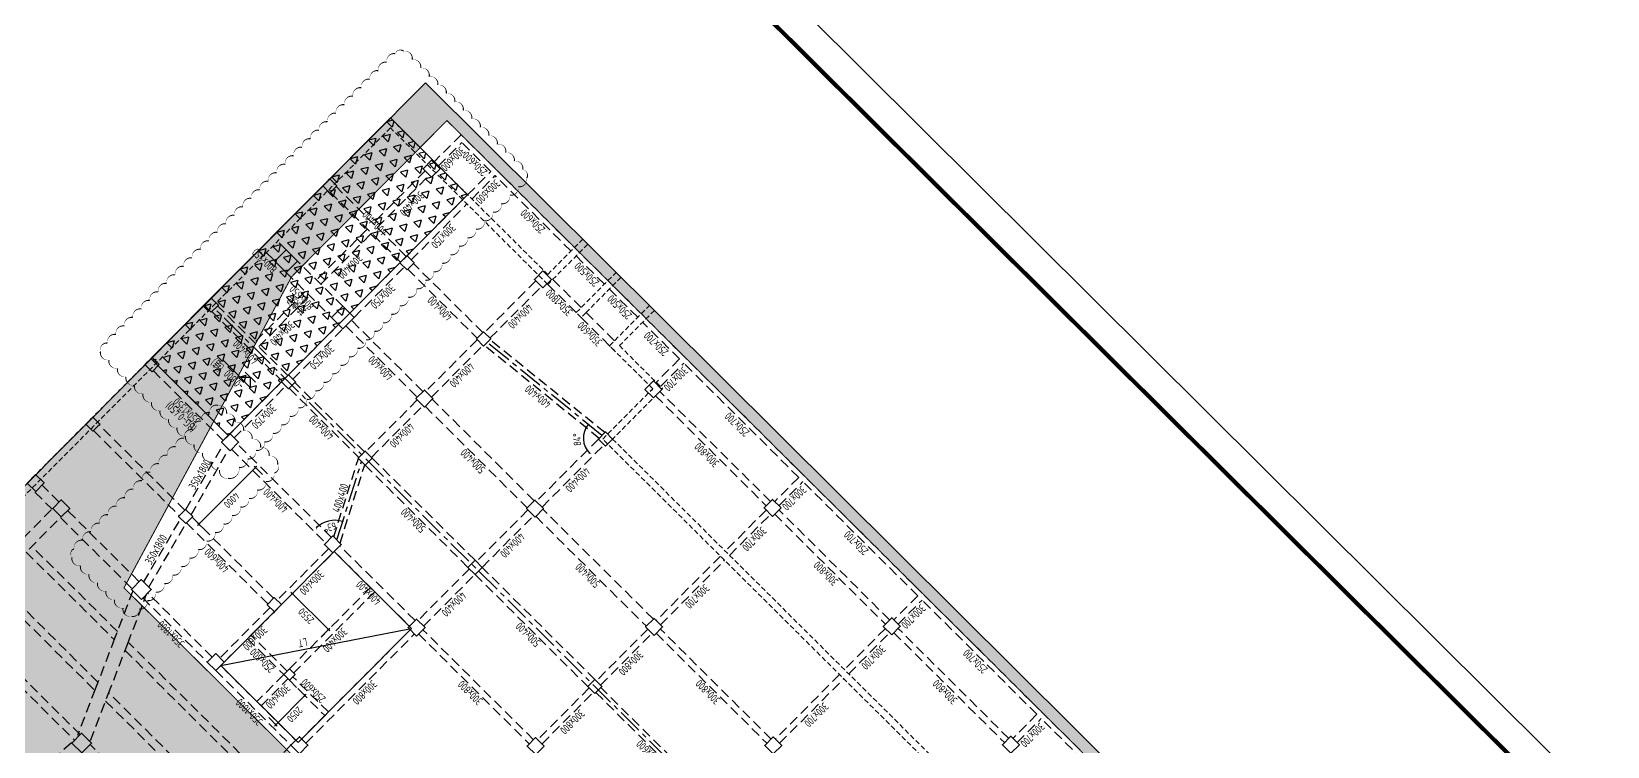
# Model space of a CAD drawing. Extents: x 517450926 to 520131079, y 3499134486 to 3500888201.
# Drawn here: x 518834245 to 518913038, y 3499984341 to 3500020094 of the extents above; entities that cross this region are included whole.
import ezdxf
from ezdxf.enums import TextEntityAlignment as Align

# ---------------------------------------------------------------- set-up
doc = ezdxf.new("R2010")
doc.units = 0
doc.header["$LTSCALE"] = 1000
doc.header["$MEASUREMENT"] = 0
for name, pattern in [('CENTER', [2, 1.25, -0.25, 0.25, -0.25]), ('DASHED', [0.75, 0.5, -0.25]), ('DASHED2', [0.375, 0.25, -0.125])]:
    doc.linetypes.add(name, pattern=pattern)
doc.layers.get('0').update_dxf_attribs({"linetype": 'CONTINUOUS'})
doc.layers.get('Defpoints').update_dxf_attribs({"color": 2, "linetype": 'CONTINUOUS'})
doc.layers.add('0_修订云线', color=1, linetype='CONTINUOUS', plot=False)
doc.layers.add('内框', color=8, linetype='CONTINUOUS', plot=False)
for name, color, linetype in [('__附着_A10-23平面图_TEN25IWV_设计区$0$__附着_A10-23平面图_TEN25IWV_设计区$0$__附着_A10-2楼一层平面（剧场）_TEN25667_设计区$0$AD-LEVL-HIGH', 61, 'CONTINUOUS'), ('S_AXIS', 8, 'CENTER'), ('S_AXIS_DIMS', 3, 'CONTINUOUS'), ('S_BEAM', 4, 'DASHED'), ('S_BEAM_SECD', 5, 'DASHED'), ('S_BEAM_SECD_TEXT_HORZ', 9, 'CONTINUOUS'), ('S_BEAM_TEXT_HORZ', 7, 'CONTINUOUS'), ('S_BEAM_TEXT_VERT', 41, 'CONTINUOUS'), ('S_COLU_BELW_DASH', 40, 'DASHED'), ('S_FLOR_ENHN', 91, 'DASHED'), ('S_PLAN_HACH', 254, 'CONTINUOUS'), ('S_PLAN_MIDL', 255, 'CONTINUOUS'), ('S_STAR', 243, 'CONTINUOUS'), ('S_WALL_BELW_DASH', 40, 'DASHED2')]:
    doc.layers.add(name, color=color, linetype=linetype)
doc.styles.add('__附着_A10-23平面图_TEN25IWV_设计区$0$__附着_A10-23平面图_TEN25IWV_设计区$0$__附着_A10-2楼一层平面（剧场）_TEN25667_设计区$0$TH-STYLE3', font='tssdeng', dxfattribs={"width": 0.7, "bigfont": 'tssdchn'})
doc.styles.add('TH-STYLE3', font='tssdeng.shx', dxfattribs={"width": 0.7, "bigfont": 'tssdchn.shx'})
doc.styles.add('样式 1', font='Tssdeng.shx', dxfattribs={"width": 0.7, "bigfont": 'Tssdchn.shx'})
doc.styles.add('黑体', font='simhei.ttf')
doc.dimstyles.new('TSSD_100_100', dxfattribs={"dimtxt": 375, "dimasz": 100, "dimexe": 100, "dimexo": 0, "dimgap": 125, "dimtad": 1, "dimdec": 1, "dimdsep": 46, "dimtxsty": 'TH-STYLE3', "dimblk": 'ARCHTICK', "dimcen": -100, "dimdle": 100, "dimclrt": 7, "dimadec": 0, "dimazin": 0, "dimtfac": 1, "dimtdec": 1, "dimtix": 1, "dimtmove": 2, "dimatfit": 3, "dimldrblk": 'ARCHTICK', "dimfxl": 0, "dimtolj": 1, "dimtzin": 0, "dimarcsym": 0})

# ---------------------------------------------------------------- blocks, each defined once
blk = doc.blocks.new('THAPE_A1L2_inner')
at = {"layer": '内框'}
blk.add_lwpolyline([(0, 0), (1261, 0), (1261, 594), (0, 594)], close=True, dxfattribs=at)
at = {"layer": '内框', "const_width": 1.4}
blk.add_lwpolyline([(25, 584), (25, 10), (1251, 10), (1251, 584)], close=True, dxfattribs=at)
at = {"layer": '内框', "style": '黑体', "width": 0.8}
blk.add_attdef('内框名称', (58.89, 599.29), '', height=8, dxfattribs=at)
blk = doc.blocks.new('_ArchTick')
at = {"color": 0, "const_width": 0.25}
blk.add_lwpolyline([(-0.53, -0.53), (0.53, 0.53)], dxfattribs=at)
blk = doc.blocks.new('*D362')
at = {"layer": 'Defpoints', "color": 0, "transparency": 16777216}
for p in [(518846738, 3499991433), (518849097, 3499990189), (518848546, 3499989635)]:
    blk.add_point(p, dxfattribs=at)
at = {"layer": 'S_AXIS_DIMS', "color": 0, "lineweight": -2, "transparency": 16777216}
for p, q in [((518846937, 3499991633), (518847360, 3499992058)), ((518847218, 3499992058), (518849168, 3499990118)), ((518848745, 3499989834), (518849168, 3499990260))]:
    blk.add_line(p, q, dxfattribs=at)
at = {"layer": 'S_AXIS_DIMS', "color": 0, "lineweight": -2, "transparency": 16777216, "xscale": 100, "yscale": 100, "zscale": 100}
for p, rotation in [((518847289, 3499991987), 135.1572922659513), ((518849097, 3499990189), 315.1572922659514)]:
    blk.add_blockref('_ArchTick', p, dxfattribs=dict(at, rotation=rotation))
at = {"layer": 'S_AXIS_DIMS', "color": 7, "transparency": 16777216, "insert": (518847973, 3499990866), "char_height": 375, "attachment_point": 5, "rotation": 135.15729, "style": 'TH-STYLE3'}
blk.add_mtext('\\A1;2550', dxfattribs=at)
blk = doc.blocks.new('*D363')
at = {"layer": 'Defpoints', "color": 0, "transparency": 16777216}
for p in [(518846854, 3499987933), (518845408, 3499986479), (518846461, 3499985433)]:
    blk.add_point(p, dxfattribs=at)
at = {"layer": 'S_AXIS_DIMS', "color": 0, "lineweight": -2, "transparency": 16777216}
for p, q in [((518847977, 3499986957), (518846390, 3499985362)), ((518847552, 3499987239), (518847977, 3499986816)), ((518846106, 3499985785), (518846531, 3499985362))]:
    blk.add_line(p, q, dxfattribs=at)
at = {"layer": 'S_AXIS_DIMS', "color": 0, "lineweight": -2, "transparency": 16777216, "xscale": 100, "yscale": 100, "zscale": 100}
for p, rotation in [((518847906, 3499986886), 45.15729226595135), ((518846461, 3499985433), 225.1572922659514)]:
    blk.add_blockref('_ArchTick', p, dxfattribs=dict(at, rotation=rotation))
at = {"layer": 'S_AXIS_DIMS', "color": 7, "transparency": 16777216, "insert": (518847405, 3499985939), "char_height": 375, "attachment_point": 5, "rotation": 225.15729, "style": 'TH-STYLE3'}
blk.add_mtext('\\A1;2050', dxfattribs=at)
blk = doc.blocks.new('*D365')
at = {"layer": 'Defpoints', "color": 0, "transparency": 16777216}
for p in [(518845941, 3499997796), (518842620, 3499995457), (518843121, 3499994960)]:
    blk.add_point(p, dxfattribs=at)
at = {"layer": 'S_AXIS_DIMS', "color": 0, "lineweight": -2, "transparency": 16777216}
for p, q in [((518845511, 3499998365), (518842550, 3499995387)), ((518845795, 3499997941), (518845370, 3499998364)), ((518842975, 3499995105), (518842549, 3499995528))]:
    blk.add_line(p, q, dxfattribs=at)
at = {"layer": 'S_AXIS_DIMS', "color": 0, "lineweight": -2, "transparency": 16777216, "xscale": 100, "yscale": 100, "zscale": 100}
for p, rotation in [((518845441, 3499998294), 45.15729226595135), ((518842620, 3499995457), 225.1572922659514)]:
    blk.add_blockref('_ArchTick', p, dxfattribs=dict(at, rotation=rotation))
at = {"layer": 'S_AXIS_DIMS', "color": 7, "transparency": 16777216, "insert": (518844252, 3499996655), "char_height": 375, "attachment_point": 5, "rotation": 225.15729, "style": 'TH-STYLE3'}
blk.add_mtext('\\A1;4000', dxfattribs=at)
blk = doc.blocks.new('*D366')
at = {"layer": 'Defpoints', "color": 0, "transparency": 16777216}
for p in [(518841216, 3500002495), (518850749, 3499998586), (518848873, 3499995536), (518849511, 3499994669), (518922555, 3499921602)]:
    blk.add_point(p, dxfattribs=at)
at = {"layer": 'S_AXIS_DIMS', "color": 0, "lineweight": -2, "transparency": 16777216}
blk.add_arc((518849409, 3499994347), 1304, 72.45991, 135.15729, dxfattribs=at)
at = {"layer": 'S_AXIS_DIMS', "color": 0, "lineweight": -2, "transparency": 16777216, "xscale": 100, "yscale": 100, "zscale": 100}
for p, rotation in [((518848484, 3499995267), 225.157292263152), ((518849802, 3499995591), 342.4599091324877)]:
    blk.add_blockref('_ArchTick', p, dxfattribs=dict(at, rotation=rotation))
at = {"layer": 'S_AXIS_DIMS', "color": 7, "transparency": 16777216, "insert": (518849172, 3499995310), "char_height": 375, "attachment_point": 5, "rotation": 193.8086, "style": 'TH-STYLE3'}
blk.add_mtext('\\A1;63°', dxfattribs=at)
blk = doc.blocks.new('*D367')
at = {"layer": 'Defpoints', "color": 0, "transparency": 16777216}
for p in [(518857026, 3500004543), (518867350, 3500004217), (518861854, 3499999972), (518862766, 3499999891), (518845965, 3499982714)]:
    blk.add_point(p, dxfattribs=at)
at = {"layer": 'S_AXIS_DIMS', "color": 0, "lineweight": -2, "transparency": 16777216}
blk.add_arc((518862922, 3499999765), 1088, 140.98326, 225.15729, dxfattribs=at)
at = {"layer": 'S_AXIS_DIMS', "color": 0, "lineweight": -2, "transparency": 16777216, "xscale": 100, "yscale": 100, "zscale": 100}
for p, rotation in [((518862077, 3500000450), 50.98325537806863), ((518862155, 3499998994), 315.1572922634125)]:
    blk.add_blockref('_ArchTick', p, dxfattribs=dict(at, rotation=rotation))
at = {"layer": 'S_AXIS_DIMS', "color": 7, "transparency": 16777216, "insert": (518861524, 3499999690), "char_height": 375, "attachment_point": 5, "rotation": 93.07027, "style": 'TH-STYLE3'}
blk.add_mtext('\\A1;84°', dxfattribs=at)
blk = doc.blocks.new('*U66')
for p, q in [((0, 0), (900, 0)), ((900, 450), (2400, 450))]:
    blk.add_line(p, q)
blk.add_lwpolyline([(900, 450), (450, 0), (0, 450), (900, 450)], close=True)
at = {"style": '__附着_A10-23平面图_TEN25IWV_设计区$0$__附着_A10-23平面图_TEN25IWV_设计区$0$__附着_A10-2楼一层平面（剧场）_TEN25667_设计区$0$TH-STYLE3', "width": 0.7}
blk.add_attdef('标高', (900, 600), '', height=450, dxfattribs=at)

msp = doc.modelspace()

# ---------------------------------------------------------------- hatches: boundary and pattern name
at = {"layer": 'S_PLAN_HACH', "transparency": 33554636}
h = msp.add_hatch(dxfattribs=at)
h.set_pattern_fill('GRASS', color=256, scale=1200)
h.set_pattern_definition([(225.1573, (518630193.4, 3500156019.2), (3.2943, -1199.9955), [225, -1472.0563]), (180.1573, (518630193.4, 3500156019.2), (3.2943, -1199.9955), [225, -975]), (270.1573, (518630193.4, 3500156019.2), (1199.9955, 3.2943), [225, -975])])
h.paths.add_polyline_path([(518892544.8748, 3499885019.7634), (518939602.9066, 3499932336.881), (518853937.5881, 3500017533.1375), (518824544.1408, 3499987977.8597), (518807066.1688, 3500005360.1205), (518789401.5894, 3499987598.2858)])
h.paths.add_polyline_path([(518872771.3085, 3499961381.5195), (518891070.2863, 3499979781.2453), (518855015.3322, 3500015638.7799), (518847251.4884, 3500007832.191), (518838870.2522, 3499992276.2557), (518853244.8749, 3499977980.3415), (518854655.2008, 3499979398.4321)], flags=16)
h.paths.add_polyline_path([(518888567.9664, 3499899623.5165), (518900414.707, 3499911535.4813), (518891126.2134, 3499920773.1156), (518893488.5092, 3499923148.4174), (518869522.7777, 3499946982.9241), (518867654.0959, 3499945103.9541), (518861556.3062, 3499951168.3553), (518807066.174, 3500005360.1257), (518800155.5795, 3499998411.4796), (518821356.0322, 3499977327.1103), (518815432.6637, 3499971371.1297), (518847091.5418, 3499939885.6003), (518845116.4659, 3499937899.6503), (518870642.7117, 3499912514.413), (518873110.7821, 3499914996.0718)], flags=16)
h.paths.add_polyline_path([(518916413.0474, 3499917978.7417), (518934147.8949, 3499935811.2312), (518895398.5686, 3499974348.3849), (518877663.7211, 3499956515.8953), (518905351.3808, 3499928978.7204), (518905739.7801, 3499929369.2582), (518908505.0569, 3499926619.1228), (518908117.2173, 3499926229.1478)], flags=16)
h.paths.add_polyline_path([(518874117.2085, 3499912462.1235), (518872556.991, 3499914013.798), (518873050.605, 3499914510.1297), (518874610.8225, 3499912958.4552)], flags=16)
h.paths.add_polyline_path([(518845186.4337, 3499938395.4471), (518844122.8657, 3499939453.1915), (518845815.2551, 3499941154.8983), (518846878.823, 3499940097.1539)], flags=16)
h.paths.add_polyline_path([(518815855.7722, 3499971796.5679), (518801852.1079, 3499985723.5421), (518807352.3678, 3499991254.0846), (518821356.0321, 3499977327.1104)], flags=16)
h.paths.add_polyline_path([(518831979.7124, 3499945253.2983), (518814501.748, 3499962635.5655), (518819473.3335, 3499967634.5233), (518836951.3, 3499950252.2566)], flags=16)
at = {"layer": 'S_PLAN_HACH', "transparency": 33554559}
h = msp.add_hatch(dxfattribs=at)
h.set_pattern_fill('TRIANG', color=256, scale=2000)
h.set_pattern_definition([(195.1573, (518630193.4, 3500156019.2), (-192.1248, -724.9745), [375, -375]), (255.1573, (518630193.4, 3500156019.2), (531.784, -528.8722), [375, -375]), (135.1573, (518630097.3, 3500155656.74), (-723.9087, -196.1023), [375, -375])])
edge = h.paths.add_edge_path()
edge.add_line((518843833.8458, 3499999645.1131), (518852962.692, 3500008824.2209))
edge.add_line((518852962.692, 3500008824.2209), (518856050.7797, 3500011929.3426))
edge.add_line((518856050.7797, 3500011929.3426), (518852186.5269, 3500015772.4365))
edge.add_line((518852186.5269, 3500015772.4365), (518840216.3678, 3500003736.375))
edge.add_line((518840216.3678, 3500003736.375), (518844044.7979, 3499999928.9381))

# ---------------------------------------------------------------- linework, layer by layer
at = {"layer": '0_修订云线'}
for points in [[(518844073.7365, 3499997748.2206, 0, 60, -0.52056705), (518843648.3093, 3499998171.3184, 0, 60, -0.52056705), (518843222.8821, 3499998594.4161, 0, 60, -0.52056705), (518842797.4549, 3499999017.5139, 0, 60, -0.52056705), (518842372.0278, 3499999440.6116, 0, 60, -0.52056705), (518841946.6006, 3499999863.7094, 0, 60, -0.52056705), (518841521.1734, 3500000286.8071, 0, 60, -0.52056705), (518841095.7462, 3500000709.9049, 0, 60, -0.52056705), (518840670.319, 3500001133.0027, 0, 60, -0.52056705), (518840244.8918, 3500001556.1004, 0, 60, -0.52056705), (518839819.4646, 3500001979.1982, 0, 60, -0.52056705), (518839394.0375, 3500002402.2959, 0, 60, -0.52056705), (518838968.6103, 3500002825.3937, 0, 60, -0.52056705), (518838543.1831, 3500003248.4914, 0, 60, -0.52056705), (518838117.7559, 3500003671.5892, 0, 60, -0.52056705), (518837692.3287, 3500004094.6869, 0, 60, -0.52056705), (518838044.2488, 3500004519.9187, 0, 60, -0.52056705), (518838467.3466, 3500004945.3459, 0, 60, -0.52056705), (518838890.4443, 3500005370.7731, 0, 60, -0.52056705), (518839313.5421, 3500005796.2003, 0, 60, -0.52056705), (518839736.6398, 3500006221.6275, 0, 60, -0.52056705), (518840159.7376, 3500006647.0546, 0, 60, -0.52056705), (518840582.8353, 3500007072.4818, 0, 60, -0.52056705), (518841005.9331, 3500007497.909, 0, 60, -0.52056705), (518841429.0308, 3500007923.3362, 0, 60, -0.52056705), (518841852.1286, 3500008348.7634, 0, 60, -0.52056705), (518842275.2263, 3500008774.1906, 0, 60, -0.52056705), (518842698.3241, 3500009199.6178, 0, 60, -0.52056705), (518843121.4219, 3500009625.045, 0, 60, -0.52056705), (518843544.5196, 3500010050.4721, 0, 60, -0.52056705), (518843967.6174, 3500010475.8993, 0, 60, -0.52056705), (518844390.7151, 3500010901.3265, 0, 60, -0.52056705), (518844813.8129, 3500011326.7537, 0, 60, -0.52056705), (518845236.9106, 3500011752.1809, 0, 60, -0.52056705), (518845660.0084, 3500012177.6081, 0, 60, -0.52056705), (518846083.1061, 3500012603.0353, 0, 60, -0.52056705), (518846506.2039, 3500013028.4625, 0, 60, -0.52056705), (518846929.3016, 3500013453.8896, 0, 60, -0.52056705), (518847352.3994, 3500013879.3168, 0, 60, -0.52056705), (518847775.4971, 3500014304.744, 0, 60, -0.52056705), (518848198.5949, 3500014730.1712, 0, 60, -0.52056705), (518848621.6926, 3500015155.5984, 0, 60, -0.52056705), (518849044.7904, 3500015581.0256, 0, 60, -0.52056705), (518849467.8881, 3500016006.4528, 0, 60, -0.52056705), (518849890.9859, 3500016431.8799, 0, 60, -0.52056705), (518850314.0837, 3500016857.3071, 0, 60, -0.52056705), (518850737.1814, 3500017282.7343, 0, 60, -0.52056705), (518851160.2792, 3500017708.1615, 0, 60, -0.52056705), (518851583.3769, 3500018133.5887, 0, 60, -0.52056705), (518852006.4747, 3500018559.0159, 0, 60, -0.52056705), (518852429.5724, 3500018984.4431, 0, 60, -0.52056705), (518852853.4938, 3500019109.8373, 0, 60, -0.52056705), (518853278.921, 3500018686.7396, 0, 60, -0.52056705), (518853704.3482, 3500018263.6418, 0, 60, -0.52056705), (518854129.7754, 3500017840.5441, 0, 60, -0.52056705), (518854555.2026, 3500017417.4463, 0, 60, -0.52056705), (518854980.6298, 3500016994.3486, 0, 60, -0.52056705), (518855406.057, 3500016571.2508, 0, 60, -0.52056705), (518855831.4842, 3500016148.1531, 0, 60, -0.52056705), (518856256.9113, 3500015725.0553, 0, 60, -0.52056705), (518856682.3385, 3500015301.9576, 0, 60, -0.52056705), (518857107.7657, 3500014878.8598, 0, 60, -0.52056705), (518857533.1929, 3500014455.7621, 0, 60, -0.52056705), (518857958.6201, 3500014032.6643, 0, 60, -0.52056705), (518858384.0473, 3500013609.5665, 0, 60, -0.52056705), (518858809.4745, 3500013186.4688, 0, 60, -0.52056705), (518859006.0464, 3500012762.7428, 0, 60, -0.52056705), (518858582.9486, 3500012337.3156, 0, 60, -0.52056705), (518858159.8509, 3500011911.8884, 0, 60, -0.52056705), (518857736.7531, 3500011486.4612, 0, 60, -0.52056705), (518857313.6554, 3500011061.034, 0, 60, -0.52056705), (518856890.5576, 3500010635.6068, 0, 60, -0.52056705), (518856467.4598, 3500010210.1796, 0, 60, -0.52056705), (518856044.3621, 3500009784.7525, 0, 60, -0.52056705), (518855621.2643, 3500009359.3253, 0, 60, -0.52056705), (518855198.1666, 3500008933.8981, 0, 60, -0.52056705), (518854775.0688, 3500008508.4709, 0, 60, -0.52056705), (518854351.9711, 3500008083.0437, 0, 60, -0.52056705), (518853928.8733, 3500007657.6165, 0, 60, -0.52056705), (518853505.7756, 3500007232.1893, 0, 60, -0.52056705), (518853082.6778, 3500006806.7622, 0, 60, -0.52056705), (518852659.5801, 3500006381.335, 0, 60, -0.52056705), (518852236.4823, 3500005955.9078, 0, 60, -0.52056705), (518851813.3846, 3500005530.4806, 0, 60, -0.52056705), (518851390.2868, 3500005105.0534, 0, 60, -0.52056705), (518850967.1891, 3500004679.6262, 0, 60, -0.52056705), (518850544.0913, 3500004254.199, 0, 60, -0.52056705), (518850120.9936, 3500003828.7718, 0, 60, -0.52056705), (518849697.8958, 3500003403.3447, 0, 60, -0.52056705), (518849274.798, 3500002977.9175, 0, 60, -0.52056705), (518848851.7003, 3500002552.4903, 0, 60, -0.52056705), (518848428.6025, 3500002127.0631, 0, 60, -0.52056705), (518848005.5048, 3500001701.6359, 0, 60, -0.52056705), (518847582.407, 3500001276.2087, 0, 60, -0.52056705), (518847159.3093, 3500000850.7815, 0, 60, -0.52056705), (518846736.2115, 3500000425.3543, 0, 60, -0.52056705), (518846313.1138, 3499999999.9272, 0, 60, -0.52056705), (518845890.016, 3499999574.5, 0, 60, -0.52056705), (518845466.9183, 3499999149.0728, 0, 60, -0.52056705), (518845043.8205, 3499998723.6456, 0, 60, -0.52056705), (518844620.7228, 3499998298.2184, 0, 60, -0.52056705)], [(518839245.5143, 3499990840.6014, 0, 60, -0.52056705), (518838820.0871, 3499991263.6992, 0, 60, -0.52056705), (518838394.6599, 3499991686.7969, 0, 60, -0.52056705), (518837969.2327, 3499992109.8947, 0, 60, -0.52056705), (518837543.8055, 3499992532.9924, 0, 60, -0.52056705), (518837118.3783, 3499992956.0902, 0, 60, -0.52056705), (518836692.9512, 3499993379.1879, 0, 60, -0.52056705), (518836267.524, 3499993802.2857, 0, 60, -0.52056705), (518836378.0073, 3499994226.8547, 0, 60, -0.52056705), (518836801.1051, 3499994652.2819, 0, 60, -0.52056705), (518837224.2028, 3499995077.709, 0, 60, -0.52056705), (518837647.3006, 3499995503.1362, 0, 60, -0.52056705), (518838070.3983, 3499995928.5634, 0, 60, -0.52056705), (518838493.4961, 3499996353.9906, 0, 60, -0.52056705), (518838916.5938, 3499996779.4178, 0, 60, -0.52056705), (518839339.6916, 3499997204.845, 0, 60, -0.52056705), (518839762.7893, 3499997630.2722, 0, 60, -0.52056705), (518840185.8871, 3499998055.6994, 0, 60, -0.52056705), (518840608.9848, 3499998481.1265, 0, 60, -0.52056705), (518841032.0826, 3499998906.5537, 0, 60, -0.52056705), (518841455.1803, 3499999331.9809, 0, 60, -0.52056705), (518841878.2781, 3499999757.4081, 0, 60, -0.52056705), (518842301.3758, 3500000182.8353, 0, 60, -0.52056705), (518842724.4736, 3500000608.2625, 0, 60, -0.52056705), (518843147.5713, 3500001033.6897, 0, 60, -0.52056705), (518843570.8168, 3500001405.3211, 0, 60, -0.52056705), (518843996.244, 3500000982.2233, 0, 60, -0.52056705), (518844421.6712, 3500000559.1256, 0, 60, -0.52056705), (518844847.0983, 3500000136.0278, 0, 60, -0.52056705), (518845272.5255, 3499999712.9301, 0, 60, -0.52056705), (518845697.9527, 3499999289.8323, 0, 60, -0.52056705), (518846123.3799, 3499998866.7346, 0, 60, -0.52056705), (518846548.8071, 3499998443.6368, 0, 60, -0.52056705), (518846384.528, 3499998018.9202, 0, 60, -0.52056705), (518845961.4303, 3499997593.493, 0, 60, -0.52056705), (518845538.3325, 3499997168.0658, 0, 60, -0.52056705), (518845115.2347, 3499996742.6386, 0, 60, -0.52056705), (518844692.137, 3499996317.2114, 0, 60, -0.52056705), (518844269.0392, 3499995891.7842, 0, 60, -0.52056705), (518843845.9415, 3499995466.357, 0, 60, -0.52056705), (518843422.8437, 3499995040.9298, 0, 60, -0.52056705), (518842999.746, 3499994615.5027, 0, 60, -0.52056705), (518842576.6482, 3499994190.0755, 0, 60, -0.52056705), (518842153.5505, 3499993764.6483, 0, 60, -0.52056705), (518841730.4527, 3499993339.2211, 0, 60, -0.52056705), (518841307.355, 3499992913.7939, 0, 60, -0.52056705), (518840884.2572, 3499992488.3667, 0, 60, -0.52056705), (518840461.1595, 3499992062.9395, 0, 60, -0.52056705), (518840038.0617, 3499991637.5124, 0, 60, -0.52056705), (518839614.964, 3499991212.0852, 0, 60, -0.52056705)]]:
    msp.add_lwpolyline(points, format="xyseb", close=True, dxfattribs=at)
at = {"layer": 'S_AXIS'}
for p, q in [((518880208.6536, 3499969639.7738), (518843409.2019, 3500006237.7295)), ((518862766.074, 3499999891.4991), (518857025.7736, 3500004542.681)), ((518849510.9147, 3499994669.0496), (518850748.853, 3499998585.7298))]:
    msp.add_line(p, q, dxfattribs=at)
at = {"layer": 'S_BEAM'}
for p, q in [((518855724.4055, 3500014933.5891), (518854384.596, 3500013586.4031)), ((518854597.3096, 3500013374.8543), (518855760.8283, 3500014544.7789)), ((518890928.4772, 3499979922.2779), (518855688.9532, 3500014968.8473)), ((518857214.2953, 3500013099.2704), (518855760.8283, 3500014544.7789)), ((518853926.24, 3500013125.5236), (518851317.1281, 3500010502.0467)), ((518851529.843, 3500010290.4992), (518854138.9536, 3500012913.9747)), ((518856050.7792, 3500011929.3432), (518857214.2953, 3500013099.2704)), ((518856263.6066, 3500011717.6811), (518857427.137, 3500012887.5941)), ((518861220.4392, 3500009115.0623), (518857427.137, 3500012887.5941)), ((518849191.5087, 3500012051.8716), (518852701.154, 3500008561.4762)), ((518852983.2191, 3500008845.0943), (518849473.5738, 3500012335.4897)), ((518853018.6035, 3500008880.46), (518855803.9727, 3500011681.1768)), ((518853231.3936, 3500008668.8351), (518856016.797, 3500011469.5178)), ((518846973.4043, 3500009180.5889), (518846546.9576, 3500009604.6975)), ((518851035.0629, 3500010218.4286), (518848496.477, 3500007665.8661)), ((518848709.1916, 3500007454.3182), (518851247.7778, 3500010006.8811)), ((518845982.8275, 3500009037.4611), (518846409.2763, 3500008613.3503)), ((518862886.6844, 3500007457.9407), (518861468.6032, 3500008868.257)), ((518846976.5145, 3500008049.2219), (518849244.0549, 3500005794.1133)), ((518849808.1828, 3500006361.3519), (518847540.6425, 3500008616.4605)), ((518850162.6792, 3500006008.7993), (518852666.0229, 3500008525.9366)), ((518850375.435, 3500005797.2103), (518852878.8086, 3500008314.316)), ((518853055.6778, 3500008208.8959), (518856530.1452, 3500004753.453)), ((518856812.2104, 3500005037.0711), (518853337.743, 3500008492.514)), ((518859456.7654, 3500007625.2806), (518856882.9208, 3500005037.2653)), ((518857166.5389, 3500004755.2001), (518859740.3836, 3500007343.2155)), ((518860058.2893, 3500007450.1546), (518861476.38, 3500006039.8288)), ((518861723.187, 3500006287.9947), (518860305.0964, 3500007698.3247)), ((518864551.4931, 3500005802.2476), (518863134.6342, 3500007211.3484)), ((518847059.8335, 3500002889.0966), (518843550.2046, 3500006379.5084)), ((518847932.3467, 3500007098.6299), (518845393.7504, 3500004546.057)), ((518845606.464, 3500004334.5081), (518848145.0612, 3500006887.082)), ((518843268.1394, 3500006095.8903), (518846777.7683, 3500002605.4784)), ((518853815.0737, 3500002094.3388), (518850234.3887, 3500005655.4136)), ((518861724.5458, 3500005793.0217), (518863141.25, 3500004384.1572)), ((518863388.0498, 3500004632.3303), (518861971.3528, 3500006041.1876)), ((518847059.952, 3500002888.9759), (518849598.5501, 3500005441.5618)), ((518847307.9652, 3500002712.914), (518849811.299, 3500005229.9797)), ((518849952.3248, 3500005371.7943), (518853533.0085, 3500001810.7207)), ((518866644.6479, 3500003720.5539), (518864799.659, 3500005555.4406)), ((518856530.3393, 3500004682.7426), (518853956.4947, 3500002094.7272)), ((518854240.1128, 3500001812.662), (518856813.9574, 3500004400.6774)), ((518862624.3092, 3499999748.9537), (518856884.0088, 3500004400.1357)), ((518862907.8388, 3500000034.0444), (518857167.5384, 3500004685.2264)), ((518844080.6828, 3499999893.2528), (518840570.8919, 3500003383.7926)), ((518866644.6479, 3500003720.5539), (518865481.1275, 3500002550.6309)), ((518865693.8411, 3500002339.082), (518866857.3615, 3500003509.005)), ((518872600.6286, 3499997797.1853), (518866857.3615, 3500003509.005)), ((518840324.0849, 3500003135.6268), (518843833.8592, 3499999645.0703)), ((518844168.8295, 3499999981.8842), (518846742.5468, 3500002570.063)), ((518850888.8365, 3499999081.0734), (518847414.3564, 3500002536.5153)), ((518844381.5428, 3499999770.3356), (518846955.3831, 3500002358.3921)), ((518847132.2912, 3500002252.8972), (518850606.7713, 3499998797.4553)), ((518853533.3973, 3500001669.2996), (518850959.5469, 3499999081.2682)), ((518859380.8854, 3499996629.5204), (518854275.7592, 3500001706.6935)), ((518865447.616, 3500001878.7852), (518870978.1694, 3499996378.5144)), ((518871189.7183, 3499996591.228), (518865659.1648, 3500002091.4988)), ((518851243.165, 3499998799.2031), (518853817.0154, 3500001387.2344)), ((518853923.1777, 3500001352.1708), (518859028.3039, 3499996274.9978)), ((518841961.3842, 3499996183.2676), (518843840.8021, 3499999461.9073)), ((518849238.8914, 3499994798.5488), (518844523.7401, 3499999487.8822)), ((518862589.7653, 3499999714.2556), (518859487.0484, 3499996594.4561)), ((518859770.6665, 3499996312.391), (518862873.3878, 3499999432.186)), ((518842220.4647, 3499995925.6057), (518844099.8826, 3499999204.2453)), ((518844241.6749, 3499999204.2641), (518848956.8262, 3499994514.9307)), ((518849351.7794, 3499994827.3136), (518850589.7176, 3499998743.9938)), ((518856418.3186, 3499993652.4071), (518851278.618, 3499998763.9449)), ((518849670.0501, 3499994510.7856), (518850907.9518, 3499998427.5021)), ((518850926.1143, 3499998409.4391), (518856066.0181, 3499993297.6051)), ((518872600.6286, 3499997797.1853), (518871401.8498, 3499996591.81)), ((518871614.5634, 3499996380.2612), (518872813.3422, 3499997585.6365)), ((518878556.6092, 3499991873.8168), (518872813.3422, 3499997585.6364)), ((518859063.9503, 3499996169.0292), (518856490.1057, 3499993581.0138)), ((518865336.866, 3499990706.1519), (518859806.3126, 3499996206.4227)), ((518870978.7518, 3499996166.3832), (518868933.7611, 3499994110.1334)), ((518877145.6989, 3499990667.8595), (518871615.1455, 3499996168.1302)), ((518839854.0327, 3499992567.1732), (518841703.5666, 3499995734.5)), ((518840110.434, 3499992312.178), (518841977.4757, 3499995509.4871)), ((518841989.0767, 3499995521.1519), (518846066.0955, 3499991466.464)), ((518846348.1606, 3499991750.0821), (518842271.1418, 3499995804.77)), ((518856773.7238, 3499993298.9487), (518859347.5685, 3499995886.9641)), ((518859453.7311, 3499995851.9), (518864984.2846, 3499990351.6293)), ((518869146.4747, 3499993898.5846), (518871191.4654, 3499995954.8343)), ((518871403.5966, 3499995955.4166), (518876934.15, 3499990455.1459)), ((518849099.0282, 3499994232.4726), (518846525.228, 3499991644.5019)), ((518846737.9416, 3499991432.953), (518849311.7418, 3499994020.9237)), ((518849382.1263, 3499994091.6958), (518853140.1865, 3499990354.4623)), ((518853422.2517, 3499990638.0805), (518849664.1915, 3499994375.3139)), ((518868686.954, 3499993861.9676), (518865478.481, 3499990635.8297)), ((518856137.5242, 3499993226.4912), (518853563.6795, 3499990638.4758)), ((518862410.6454, 3499987692.9149), (518856773.7423, 3499993298.9308)), ((518865691.1946, 3499990424.2809), (518868899.6676, 3499993650.4187)), ((518851190.2504, 3499992293.5969), (518847135.6318, 3499988216.655)), ((518853847.2977, 3499990356.4106), (518856421.1423, 3499992944.426)), ((518856421.1608, 3499992944.4082), (518862058.0639, 3499987338.3922)), ((518839807.3015, 3499991767.4413), (518843033.4577, 3499988558.95)), ((518843280.2647, 3499988807.1159), (518840054.1085, 3499992015.6072)), ((518847348.3454, 3499988005.1061), (518851402.9686, 3499992082.0527)), ((518878556.6092, 3499991873.8168), (518877357.8304, 3499990668.4415)), ((518877570.544, 3499990456.8926), (518878769.3228, 3499991662.2679)), ((518884512.5898, 3499985950.4482), (518878769.3228, 3499991662.2679)), ((518846172.6022, 3499991289.9346), (518843669.2737, 3499988772.8237)), ((518843881.9838, 3499988561.2712), (518846385.3158, 3499991078.3858)), ((518845221.8527, 3499989908.517), (518846385.3601, 3499991078.4303)), ((518847029.8574, 3499988110.2982), (518845221.856, 3499989908.5204)), ((518853176.034, 3499990177.7904), (518847746.2796, 3499984718.1416)), ((518847958.9932, 3499984506.5927), (518853388.7476, 3499989966.2416)), ((518853600.8789, 3499989966.824), (518859131.4323, 3499984466.5532)), ((518859342.9812, 3499984679.2668), (518853812.4278, 3499990179.5375)), ((518865055.3832, 3499990210.4025), (518862481.5502, 3499987622.3989)), ((518862694.2638, 3499987410.85), (518865268.0968, 3499989998.8537)), ((518865480.228, 3499989999.436), (518871010.7815, 3499984499.1652)), ((518871222.3304, 3499984711.8788), (518865691.7769, 3499990212.1496)), ((518876934.7324, 3499990243.0146), (518874889.7417, 3499988186.7649)), ((518875102.4553, 3499987975.216), (518877147.446, 3499990031.4658)), ((518877359.5772, 3499990032.0481), (518882890.1306, 3499984531.7773)), ((518883101.6795, 3499984744.4909), (518877571.1261, 3499990244.7617)), ((518845045.5653, 3499989731.259), (518846853.5666, 3499987933.0368)), ((518847463.632, 3499984646.6547), (518843705.5361, 3499988383.8522)), ((518843458.7291, 3499988135.6863), (518847216.8356, 3499984398.4782)), ((518846853.5666, 3499987933.0368), (518845513.6749, 3499986585.7681)), ((518845726.3976, 3499986374.2284), (518847066.2802, 3499987721.4879)), ((518847137.1848, 3499987650.9717), (518848909.8578, 3499985888.1261)), ((518849086.1486, 3499986065.3874), (518847313.4789, 3499987828.2364)), ((518874642.9347, 3499987938.599), (518871434.4616, 3499984712.4612)), ((518871647.1752, 3499984500.9123), (518874855.6483, 3499987727.0502)), ((518862128.9688, 3499987267.8763), (518859555.1124, 3499984679.8491)), ((518859767.826, 3499984468.3002), (518862341.6824, 3499987056.3274)), ((518862465.4741, 3499987038.9895), (518868102.3844, 3499981432.9443)), ((518868349.1914, 3499981681.1101), (518862712.2812, 3499987287.1554)), ((518884512.5898, 3499985950.4482), (518883313.8111, 3499984745.073)), ((518883526.5247, 3499984533.5241), (518884725.3034, 3499985738.8994)), ((518890539.4729, 3499979956.5654), (518884725.3034, 3499985738.8994))]:
    msp.add_line(p, q, dxfattribs=at)
at = {"layer": 'S_BEAM_SECD'}
for p, q in [((518837344.8258, 3500000139.9649), (518841634.5537, 3499995873.733)), ((518841916.6189, 3499996157.3511), (518837626.891, 3500000423.583)), ((518834418.7069, 3499997055.9768), (518835269.5613, 3499996209.7813)), ((518835622.1428, 3499996564.3039), (518834771.2884, 3499997410.4995)), ((518835234.3031, 3499996174.329), (518833694.6981, 3499994626.2475)), ((518839628.3754, 3499992580.2085), (518836047.5756, 3499996141.2119)), ((518834120.1428, 3499994203.1674), (518835659.7303, 3499995751.2313)), ((518835694.9941, 3499995786.6892), (518839275.7939, 3499992225.6859)), ((518833979.0927, 3499994061.3407), (518838379.3285, 3499989685.1985)), ((518838535.7681, 3499990093.7544), (518834261.1579, 3499994344.9588)), ((518832227.9388, 3499992300.5456), (518837408.0998, 3499987148.7487)), ((518837564.5394, 3499987557.3046), (518832510.004, 3499992584.1638)), ((518839311.4569, 3499992119.5347), (518838402.1212, 3499989744.7238)), ((518839055.8362, 3499989494.4107), (518840000.6356, 3499991961.838)), ((518836679.3784, 3499984935.2583), (518830758.8501, 3499990823.3687)), ((518830476.7849, 3499990539.7506), (518836397.3132, 3499984651.6402)), ((518838402.1018, 3499989744.6731), (518837430.8926, 3499987208.274)), ((518838084.6076, 3499986957.9608), (518839055.8168, 3499989494.3599)), ((518838922.1714, 3499989145.333), (518845465.6954, 3499982637.737)), ((518845747.762, 3499982921.3537), (518839078.6104, 3499989553.8875)), ((518837430.8731, 3499987208.2233), (518836541.1021, 3499984884.5071)), ((518837194.8171, 3499984634.194), (518838084.5882, 3499986957.9101)), ((518843996.5474, 3499981160.5151), (518838107.3809, 3499987017.4354)), ((518837950.9413, 3499986608.8795), (518843714.4809, 3499980876.8984)), ((518836239.4779, 3499984526.6448), (518829037.9875, 3499978078.783)), ((518842209.9318, 3499979434.9875), (518837175.7101, 3499984441.6442)), ((518847216.8243, 3499984398.4895), (518845606.7489, 3499982779.5656))]:
    msp.add_line(p, q, dxfattribs=at)
at = {"layer": 'S_COLU_BELW_DASH', "linetype": 'ByBlock', "lineweight": 35}
for points in [[(518854245.2824, 3500012808.2281), (518853819.8552, 3500013231.3259), (518854242.953, 3500013656.753), (518854668.3802, 3500013233.6553)], [(518849156.2682, 3500012016.4371), (518848801.7455, 3500012369.0186), (518849154.327, 3500012723.5412), (518849508.8497, 3500012370.9597)], [(518846975.0844, 3500008050.602), (518846407.8457, 3500008614.7299), (518846971.9736, 3500009181.9686), (518847539.2123, 3500008617.8407)], [(518853020.438, 3500008173.4621), (518852665.9153, 3500008526.0436), (518853018.4968, 3500008880.5662), (518853373.0195, 3500008527.9848)], [(518859811.3063, 3500007272.681), (518859385.8791, 3500007695.7788), (518859808.9769, 3500008121.206), (518860234.4041, 3500007698.1082)], [(518843232.8996, 3500006060.4565), (518842878.377, 3500006413.038), (518843230.9584, 3500006767.5606), (518843585.4811, 3500006414.9791)], [(518849811.345, 3500005229.6635), (518849244.1063, 3500005793.7914), (518849808.2342, 3500006361.03), (518850375.4729, 3500005796.9021)], [(518856849.4828, 3500004365.4197), (518856494.9602, 3500004718.0012), (518856847.5417, 3500005072.5238), (518857202.0643, 3500004719.9423)], [(518840271.1844, 3500003082.435), (518839916.6617, 3500003435.0165), (518840269.2432, 3500003789.5391), (518840623.7658, 3500003436.9577)], [(518847097.0695, 3500002217.4815), (518846742.5468, 3500002570.063), (518847095.1283, 3500002924.5856), (518847449.6509, 3500002572.0042)], [(518865341.8415, 3500001772.4284), (518864916.4143, 3500002195.5261), (518865339.5121, 3500002620.9533), (518865764.9393, 3500002197.8555)], [(518853887.9378, 3500001316.7004), (518853462.5106, 3500001739.7982), (518853885.6083, 3500002165.2254), (518854311.0355, 3500001742.1276)], [(518837309.5311, 3500000104.4759), (518836955.0084, 3500000457.0573), (518837307.5899, 3500000811.58), (518837662.1126, 3500000458.9985)], [(518862944.3059, 3499999361.6563), (518862589.7832, 3499999714.2377), (518862942.3647, 3500000068.7604), (518863296.8874, 3499999716.1789)], [(518844171.1586, 3499999133.3596), (518843745.7314, 3499999556.4573), (518844168.8292, 3499999981.8845), (518844594.2564, 3499999558.7868)], [(518850926.1143, 3499998409.4391), (518850571.5916, 3499998762.0206), (518850924.1731, 3499999116.5432), (518851278.6958, 3499998763.9617)], [(518834454.0094, 3499997091.4214), (518834028.5822, 3499997514.5192), (518834451.68, 3499997939.9464), (518834877.1071, 3499997516.8486)], [(518835730.2909, 3499995822.1282), (518835304.8638, 3499996245.2259), (518835727.9615, 3499996670.6531), (518836153.3887, 3499996247.5554)], [(518841953.7779, 3499995485.6587), (518841599.2552, 3499995838.2402), (518841951.8367, 3499996192.7628), (518842306.3593, 3499995840.1814)], [(518859418.473, 3499995816.4478), (518858993.0458, 3499996239.5455), (518859416.1435, 3499996664.9727), (518859841.5707, 3499996241.8749)], [(518871297.8221, 3499995849.0598), (518870872.3949, 3499996272.1576), (518871295.4927, 3499996697.5847), (518871720.9199, 3499996274.487)], [(518849311.7418, 3499994020.9237), (518848886.3146, 3499994444.0215), (518849309.4123, 3499994869.4487), (518849734.8395, 3499994446.3509)], [(518856421.1789, 3499992944.4263), (518856066.6562, 3499993297.0078), (518856419.2377, 3499993651.5304), (518856773.7603, 3499993298.949)], [(518839736.7884, 3499991696.5358), (518839240.4545, 3499992190.1477), (518839734.0664, 3499992686.4815), (518840230.4003, 3499992192.8696)], [(518846385.3157, 3499991078.3858), (518846030.7931, 3499991430.9673), (518846383.3745, 3499991785.4899), (518846737.8972, 3499991432.9085)], [(518853495.1044, 3499989860.4671), (518853069.6772, 3499990283.5649), (518853492.775, 3499990708.9921), (518853918.2022, 3499990285.8943)], [(518865374.4536, 3499989893.0792), (518864949.0264, 3499990316.1769), (518865372.1241, 3499990741.6041), (518865797.5513, 3499990318.5064)], [(518877253.8027, 3499989925.6912), (518876828.3755, 3499990348.789), (518877251.4733, 3499990774.2162), (518877676.9005, 3499990351.1184)], [(518843458.8895, 3499988135.8477), (518843033.4623, 3499988558.9454), (518843456.5601, 3499988984.3726), (518843881.9872, 3499988561.2749)], [(518847137.114, 3499987650.9856), (518846853.4959, 3499987933.0508), (518847135.5611, 3499988216.6689), (518847419.1792, 3499987934.6037)], [(518862412.5514, 3499986985.8597), (518862058.0287, 3499987338.4411), (518862410.6102, 3499987692.9638), (518862765.1329, 3499987340.3823)], [(518836752.6944, 3499984016.2428), (518836256.3606, 3499984509.8548), (518836749.9725, 3499985006.1886), (518837246.3063, 3499984512.5767)], [(518847642.2521, 3499983975.3911), (518847216.8249, 3499984398.4888), (518847639.9227, 3499984823.916), (518848065.3499, 3499984400.8183)], [(518859451.085, 3499983937.0986), (518859025.6578, 3499984360.1963), (518859448.7556, 3499984785.6235), (518859874.1828, 3499984362.5258)], [(518871330.4342, 3499983969.7106), (518870905.007, 3499984392.8084), (518871328.1047, 3499984818.2356), (518871753.5319, 3499984395.1378)], [(518883209.7833, 3499984002.3227), (518882784.3561, 3499984425.4204), (518883207.4539, 3499984850.8476), (518883632.8811, 3499984427.7499)]]:
    msp.add_lwpolyline(points, close=True, dxfattribs=at)
at = {"layer": 'S_FLOR_ENHN', "linetype": 'ByBlock', "const_width": 50}
msp.add_lwpolyline([(518872771.3085, 3499961381.5195), (518891070.2863, 3499979781.2453), (518855015.3322, 3500015638.7799), (518847251.4884, 3500007832.191), (518838870.2522, 3499992276.2557), (518853244.8749, 3499977980.3415), (518854655.2008, 3499979398.4321)], close=True, dxfattribs=at)
at = {"layer": 'S_PLAN_HACH', "transparency": 33554559}
msp.add_lwpolyline([(518843833.8458, 3499999645.1131), (518852962.692, 3500008824.2209), (518856050.7797, 3500011929.3426), (518852186.5269, 3500015772.4365), (518840216.3678, 3500003736.375), (518844044.7979, 3499999928.9381)], dxfattribs=at)
at = {"layer": 'S_PLAN_MIDL'}
msp.add_lwpolyline([(518892544.8748, 3499885019.7634), (518939602.9066, 3499932336.881), (518853937.5881, 3500017533.1375), (518824544.1408, 3499987977.8597), (518807066.1688, 3500005360.1205), (518789401.5894, 3499987598.2858), (518892544.8748, 3499885019.7634)], dxfattribs=at)
at = {"layer": 'S_STAR'}
msp.add_line((518853140.5878, 3499990213.0419), (518843711.6796, 3499988377.7423), dxfattribs=at)
msp.add_lwpolyline([(518849382.1916, 3499994091.7614), (518853246.4903, 3499990248.6218), (518847569.9172, 3499984540.7955), (518843705.6186, 3499988383.9351)], close=True, dxfattribs=at)
at = {"layer": 'S_WALL_BELW_DASH'}
for points in [[(518791103.2981, 3499985905.895), (518802104.0932, 3499996967.2567), (518817880.3514, 3499981277.3817), (518852186.5276, 3500015772.436), (518860056.9305, 3500007945.1276), (518861807.976, 3500009705.8441)], [(518862056.1402, 3500009459.0387), (518860058.2894, 3500007450.1547), (518852187.8864, 3500015277.4631), (518817881.7102, 3499980782.4088), (518802105.4521, 3499996472.2839), (518791351.4639, 3499985659.0879)], [(518861724.5458, 3500005793.0218), (518861476.38, 3500006039.8288), (518863474.2174, 3500008048.7262)], [(518863722.0563, 3500007802.2444), (518861971.3529, 3500006041.1877), (518861724.5458, 3500005793.0218)], [(518863389.3784, 3500004137.3125), (518863141.2052, 3500004384.112), (518865139.0177, 3500006393.0415)], [(518865387.1836, 3500006146.2345), (518863636.1745, 3500004385.4818)], [(518935101.7104, 3499927810.9027), (518862801.9145, 3499999714.8201), (518865305.2429, 3500002231.931), (518863141.2089, 3500004384.1158)], [(518863636.1745, 3500004385.4818), (518865800.2157, 3500002233.2898), (518863296.8874, 3499999716.1789), (518935348.5174, 3499928059.0685)]]:
    msp.add_lwpolyline(points, dxfattribs=at)

# ---------------------------------------------------------------- block references
at = {"layer": '__附着_A10-23平面图_TEN25IWV_设计区$0$__附着_A10-23平面图_TEN25IWV_设计区$0$__附着_A10-2楼一层平面（剧场）_TEN25667_设计区$0$AD-LEVL-HIGH'}
ref = msp.add_blockref('*U66', (518845436.3511, 3500002552.4635), dxfattribs=dict(at, xscale=0.8, yscale=0.8, zscale=0.8, rotation=135.1572922632287))
ref.add_attrib('标高', '-0.600（结）', (518844896.1883, 3500002424.4515), dxfattribs={"layer": '0', "height": 400, "rotation": 135.15728604, "style": '__附着_A10-23平面图_TEN25IWV_设计区$0$__附着_A10-23平面图_TEN25IWV_设计区$0$__附着_A10-2楼一层平面（剧场）_TEN25667_设计区$0$TH-STYLE3', "width": 0.7})
at = {"layer": '内框', "xscale": 150, "yscale": 150, "zscale": 150, "rotation": 135.1572922948763}
msp.add_blockref('THAPE_A1L2_inner', (518964314.9331, 3499930159.7671), dxfattribs=at)

# ---------------------------------------------------------------- texts
at = {"layer": 'S_BEAM_SECD_TEXT_HORZ', "linetype": 'Continuous', "style": 'TH-STYLE3', "width": 0.7}
for s, rotation, p in [('250x600', 135.157292971, (518856554.3757, 3500013614.7884)), ('250x600', 135.157292971, (518859445.8357, 3500010739.1606)), ('250x500', 135.157292971, (518862139.3047, 3500008083.4357)), ('250x500', 135.157292971, (518863785.0237, 3500006446.7278)), ('250x700', 135.157292971, (518865606.6386, 3500004612.0915)), ('250x700', 135.157292971, (518869658.6019, 3500000582.3146)), ('250x700', 135.157292971, (518875614.5825, 3499994658.946)), ('300x400', 225.157292971, (518849278.9686, 3499989798.1333)), ('250x600', 135.157292971, (518845918.3592, 3499988778.5629)), ('250x700', 135.157292971, (518881570.5632, 3499988735.5775)), ('250x600', 135.157292971, (518848471.3464, 3499987267.7639)), ('300x400', 225.157292971, (518846426.2788, 3499986982.895))]:
    msp.add_text(s, height=400, rotation=rotation, dxfattribs=at).set_placement(p, align=Align.CENTER)
at = {"layer": 'S_BEAM_TEXT_HORZ', "linetype": 'Continuous', "style": '样式 1', "width": 0.7}
for s, p in [('400x400', (518851626.3692, 3500010732.6769)), ('800x550', (518846116.9527, 3500008856.4985, -0.0004)), ('800x550', (518847981.0836, 3500007007.9593)), ('转换梁 ', (518847699.0184, 3500006724.3412))]:
    msp.add_text(s, height=400, rotation=135.157288154, dxfattribs=at).set_placement(p, align=Align.BOTTOM_CENTER)
for s, rotation, p in [('350x1800', 135.157288154, (518860758.3115, 3500006676.7986)), ('400x400', 135.157288154, (518854799.6486, 3500006381.502)), ('350x600', 135.157288154, (518862297.1122, 3500005111.1408)), ('400x400', 135.157288154, (518845078.0145, 3500004202.953)), ('400x400', 135.157288154, (518851837.9651, 3500003403.5087)), ('350x1350', 135.157288154, (518842134.62, 3500001242.0496)), ('400x400', 140.98327277, (518859688.8052, 3500001988.1312)), ('(BG-0.450)', 135.157288154, (518841864.6983, 3500000971.9454)), ('400x400', 135.157288154, (518848876.2691, 3500000425.5032)), ('300x800', 135.157288154, (518868142.4996, 3499999057.8692)), ('500x400', 135.157288154, (518856446.9667, 3499998749.2286)), ('400x400', 135.157288154, (518846588.2026, 3499996777.6126)), ('500x400', 135.157288154, (518853467.292, 3499995789.1664)), ('400x600', 135.157288154, (518843644.2896, 3499993782.0327)), ('500x400', 135.157288154, (518862190.2337, 3499993037.409)), ('300x800', 135.157288154, (518874098.4802, 3499993134.5006)), ('400x400', 135.157288154, (518851232.3823, 3499992158.7234)), ('350x1800', 135.157288154, (518841355.8247, 3499990098.2854)), ('500x400', 135.157288154, (518859210.8382, 3499990077.0445)), ('300x800', 135.157288154, (518856319.6701, 3499987169.9472)), ('300x800', 135.157288154, (518868199.0193, 3499987202.5592)), ('300x800', 135.157288154, (518880054.4608, 3499987211.1321)), ('350x1800', 135.157288154, (518845273.2275, 3499986202.172)), ('350x600', 135.157288154, (518865237.4438, 3499984189.2255))]:
    msp.add_text(s, height=400, rotation=rotation, dxfattribs=at).set_placement(p, align=Align.CENTER)
at = {"layer": 'S_BEAM_TEXT_VERT', "linetype": 'Continuous', "style": '样式 1', "width": 0.7}
for s, rotation, p in [('300x600', 225.157297813, (518855177.0661, 3500013857.1674)), ('300x600', 225.157297813, (518856922.5541, 3500012221.1652)), ('300x750', 225.157297813, (518854696.9417, 3500009997.7592)), ('300x750', 225.157297813, (518851668.0394, 3500006979.4394)), ('400x400', 225.157297813, (518858543.7553, 3500005994.3142)), ('300x750', 225.157297813, (518848622.6248, 3500003943.592)), ('400x400', 225.157297813, (518855617.3292, 3500003051.7761)), ('300x700', 225.157297813, (518866318.565, 3500002857.3522)), ('300x750', 225.157297813, (518845723.5139, 3500000974.0324)), ('400x400', 225.157297813, (518852620.3843, 3500000038.3251)), ('350x1800', 59.717567398, (518842825.4328, 3499997843.8993)), ('400x400', 225.157297813, (518861412.3213, 3499997817.3949)), ('400x400', 72.142690268, (518849869.902, 3499996712.1227)), ('300x700', 225.157297813, (518872239.2874, 3499996898.5313)), ('350x1800', 59.717567398, (518840639.4201, 3499994092.3575)), ('400x400', 225.157297813, (518858150.9402, 3499994538.0628)), ('300x700', 225.157297813, (518870241.8113, 3499994854.267)), ('300x400', 225.157297813, (518848115.1358, 3499992672.0447)), ('300x700', 225.157297813, (518867386.0778, 3499991982.8107)), ('400x400', 225.157297813, (518855224.5141, 3499991595.5247)), ('300x700', 225.157297813, (518878195.2679, 3499990975.1628)), ('300x600', 225.157297813, (518845278.0971, 3499989887.4933)), ('300x800', 225.157297813, (518864071.4744, 3499988649.9582)), ('300x700', 225.157297813, (518876197.7919, 3499988930.8984)), ('300x800', 225.157297813, (518850764.1645, 3499987181.5235)), ('300x800', 225.157297813, (518861145.0483, 3499985707.4202)), ('300x700', 225.157297813, (518873342.0584, 3499986059.4422)), ('300x700', 225.157297813, (518884151.2486, 3499985051.7942))]:
    msp.add_text(s, height=400, rotation=rotation, dxfattribs=at).set_placement(p, align=Align.CENTER)
for p in [(518853044.5857, 3500011701.271), (518849944.2054, 3500008561.8816), (518846556.6862, 3500005222.668)]:
    msp.add_text('300x400', height=400, rotation=225.157297813, dxfattribs=at).set_placement(p, align=Align.BOTTOM_CENTER)
at = {"layer": 'S_STAR', "style": 'TH-STYLE3', "width": 0.7}
msp.add_text('LT', height=400, rotation=190.881752656, dxfattribs=at).set_placement((518847766.4778, 3499989727.5891), align=Align.CENTER)

# ---------------------------------------------------------------- dimensions: what is measured, and where the dimension line sits
at = {"layer": 'S_AXIS_DIMS'}
for base, line1, line2, picture, middle in [((518861854.1919, 3499999971.7639), ((518867350.3912, 3500004217.47), (518845964.7878, 3499982714.1247)), ((518862766.074, 3499999891.4991), (518857025.7736, 3500004542.681)), '*D367', (518861523.8635, 3499999689.9457)), ((518848873.3615, 3499995536.1288), ((518922554.9531, 3499921601.8611), (518841216.1043, 3500002495.3376)), ((518849510.9147, 3499994669.0496), (518850748.853, 3499998585.7298)), '*D366', (518849172.4828, 3499995310.1202))]:
    dim = msp.add_angular_dim_2l(base=base, line1=line1, line2=line2, dimstyle='TSSD_100_100', dxfattribs=at)
    dim.commit()
    dim.dimension.update_dxf_attribs({"geometry": picture, "text_midpoint": middle})
for base, p1, p2, angle, picture, middle in [((518842620.2772, 3499995457.4103), (518845941.4353, 3499997795.8802), (518843120.7563, 3499994959.6716), 225.157292266, '*D365', (518844252.1933, 3499996655.1512)), ((518849097.1548, 3499990188.9774), (518846737.9416, 3499991432.953), (518848546.0032, 3499989634.7914), 135.157292266, '*D362', (518847972.7606, 3499990866.4816)), ((518846460.5575, 3499985432.6849), (518846853.5666, 3499987933.0368), (518845407.9838, 3499986479.4951), 225.157292266, '*D363', (518847404.9255, 3499985939.0923))]:
    dim = msp.add_linear_dim(base=base, p1=p1, p2=p2, angle=angle, dimstyle='TSSD_100_100', dxfattribs=at)
    dim.commit()
    dim.dimension.update_dxf_attribs({"geometry": picture, "text_midpoint": middle})

doc.saveas('drawing.dxf')
